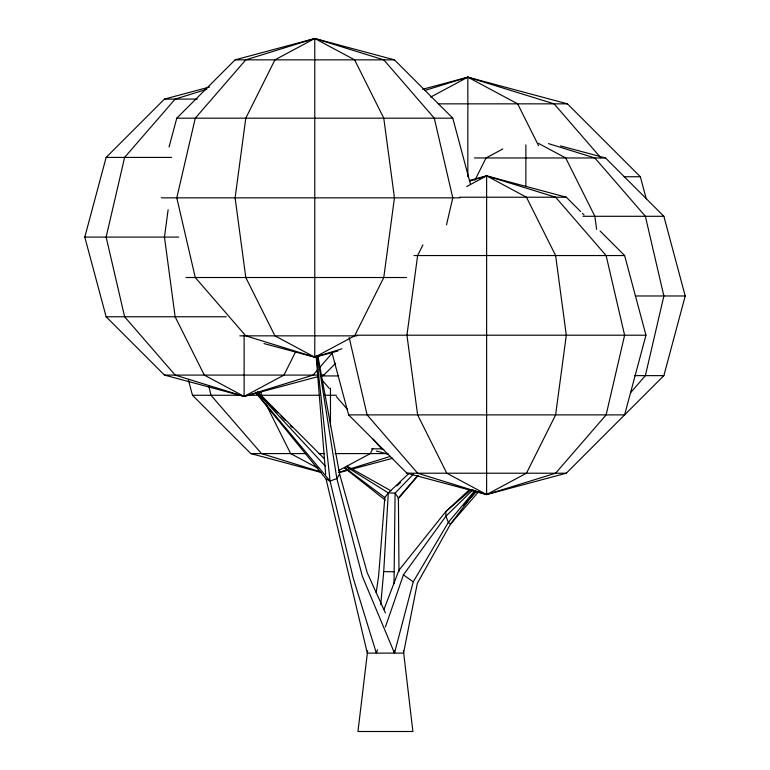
<?xml version="1.0" encoding="UTF-8"?>
<svg xmlns="http://www.w3.org/2000/svg" width="770" height="770" viewBox="0 0 770 770"><rect width="100%" height="100%" fill="white"/><g stroke="black" fill="none" stroke-linecap="round" stroke-linejoin="round"><path stroke-width="1.16" d="M394.009 583.747L395.097 493.108L413.288 474.243M380.736 604.671L383.72 571.59L388.301 492.906L409.053 473.271M398.985 571.571L398.408 497.94L395.097 493.108L388.301 492.906L384.817 497.535L378.628 575.95L376.183 592.563M168.12 209.738L164.462 237.093L175.137 316.768L204.3 375.086L244.129 396.435L318.029 376.636M367.646 650.746L357.954 731.5L412.893 731.5L403.413 650.717M446.523 224.792L452.779 197.842L434.29 118.176L383.778 59.848L314.776 38.5L235.11 59.848L176.782 118.176L169.044 147.041M317.394 355.682L336.856 478.584L362.304 576.21L394.49 653.114L413.24 581.831L448.323 522.407L474.368 491.193M317.798 369.706L313.13 375.086L244.129 396.435L164.462 375.086L106.135 316.768L84.787 237.093L106.135 157.417L164.462 99.099L209.488 87.029M600.1 231.029L624.614 255.544L645.963 335.21L624.614 414.886L348.627 414.886L331.918 352.535M348.627 414.886L406.945 473.213L486.621 494.561L566.297 473.213L663.865 375.635L685.213 295.969L663.865 216.293L605.538 157.966L560.512 145.905M377.541 649.716L376.357 653.114L353.189 577.962L330.08 481.058L316.576 355.836M385.385 627.04L403.422 574.882L445.965 516.141L473.069 489.72M383.961 609.436L398.927 570.243L445.801 511.578L469.556 489.528M295.632 351.755L283.966 375.086L244.129 396.435L175.137 375.086L124.624 316.768L106.135 237.093L124.624 157.417L175.137 99.099L206.803 89.301M422.923 244.937L417.619 255.544L406.945 335.21L417.619 414.886L446.783 473.213L486.621 494.561L555.622 473.213L606.125 414.886L624.614 335.21L606.125 255.544L555.622 197.216L486.621 175.868L469.296 180.507M474.897 180.238L486.034 157.966L502.8 148.976M372.969 448.284L370.312 453.588L338.867 470.441M317.827 355.702L339.608 474.022L336.856 478.584L330.08 481.058L326.056 478.978L256.266 393.287M475.793 490.779L450.527 524.101L417.302 583.39L403.547 653.114L367.3 653.114L326.056 478.978M398.023 498.95L418.197 475.456M398.408 497.94L417.908 475.379M319.348 367.916L332.553 352.66M478.776 491.539L450.527 524.101L448.323 522.407L445.965 516.141L445.801 511.578L471.202 489.749M630.611 392.681L645.375 375.635L663.865 295.969L645.375 216.293L594.863 157.966L548.49 143.615M463.675 505.553L476.592 491.366M320.339 376.02L323.804 375.086L335.643 363.257M396.925 485.88L400.39 482.549M470.412 183.992L452.779 118.176L394.452 59.848L314.776 38.5L274.938 59.848L245.784 118.176L235.11 197.842L245.784 277.518L274.938 335.845L314.776 357.193L337.876 351.005M430.757 97.03L467.842 77.164L567.432 103.844L640.342 176.754L646.232 198.756M466.697 186.542L486.621 175.868L566.297 197.216L580.667 211.586M263.975 343.574L314.776 357.193L354.614 335.845L383.778 277.518L394.452 197.842L383.778 118.176L354.614 59.848L314.776 38.5L245.784 59.848L195.272 118.176L176.782 197.842L195.272 277.518L245.784 335.845L314.776 357.193L341.928 348.791M349.166 337.558L367.107 414.886L417.619 473.213L486.621 494.561L526.459 473.213L555.622 414.886L566.297 335.21L555.622 255.544L526.459 197.216L486.621 175.868L469.652 181.114M424.722 90.504L467.842 77.164L554.092 103.844L600.86 157.85M338.396 472.482L347.443 469.681M350.841 468.632L390.428 456.389M422.682 89.262L467.842 77.164L517.642 103.844L538.548 145.655M339.714 472.462L348.954 469.979M351.264 469.363L392.825 458.227M235.11 59.848L394.452 59.848M164.462 99.099L197.293 99.099M438.207 103.844L567.432 103.844M176.782 118.176L452.779 118.176M106.135 157.417L171.527 157.417M474.368 157.966L605.538 157.966M624.162 176.754L640.342 176.754M459.671 197.216L566.297 197.216M161.363 197.842L459.892 197.842M582.967 216.293L663.865 216.293M84.787 237.093L178.727 237.093M414.01 255.544L624.614 255.544M186.022 277.518L406.627 277.518M635.298 295.969L685.213 295.969M106.135 316.768L226.284 316.768M355.769 335.21L645.963 335.21M239.845 335.845L356.943 335.845M164.462 375.086L317.875 375.086M320.243 375.086L323.804 375.086M634.557 375.635L663.865 375.635M322.033 375.933L338.713 375.933M188.458 380.245L192.481 395.26L241.029 395.26M247.045 395.26L257.873 395.26M261.001 391.689L261.482 395.26L319.771 395.26M324.526 395.26L336.423 395.26M371.592 448.833L381.593 448.833L383.864 449.536M192.481 395.26L250.808 453.588L305.873 453.588M318.761 453.588L324.622 453.588M335.162 453.588L387.811 453.588M406.945 473.213L566.297 473.213M383.72 571.59L393.922 571.783M376.357 451.008L387.936 454.108M250.808 453.588L321.244 472.462M320.301 471.779L261.482 453.588L210.97 395.26L208.795 385.886M538.451 143.364L565.7 157.966L594.863 216.293L596.615 229.373M317.894 468.189L290.637 453.588L265.717 403.74M347.155 466.225L390.929 490.769M347.973 467.457L350.032 468.699M346.712 466.995L388.301 492.906M403.422 574.882L413.24 581.831M344.777 467.583L384.817 497.535M344.421 467.881L385.337 500.163M582.351 213.271L584.045 214.965M257.652 391.93L324.401 458.785M257.555 392.123L270.145 404.991M271.82 406.714L277.691 412.72M281.05 416.156L285.247 420.439M290.28 425.598L291.955 427.311M257.151 392.45L325.469 466.274M321.571 379.533L329.368 388.532M336.384 396.637L347.299 409.236M373.017 438.939L381.593 448.833M255.64 392.132L330.08 481.058M261.482 395.26L262.541 397.378M385.385 612.93L367.223 572.736L339.608 474.022M317.567 356.924L317.933 359.292M316.499 355.75L316.874 359.311M317.365 364.056L317.606 366.433M316.123 355.875L325.672 474.204M394.471 650.727L394.49 653.114M525.871 144.924L525.871 186.533M486.621 175.868L486.621 494.561M467.842 77.164L467.842 176.754M330.474 388.128L330.474 426.205M314.776 38.5L314.776 357.193M244.129 335.807L244.129 396.435"/></g></svg>
